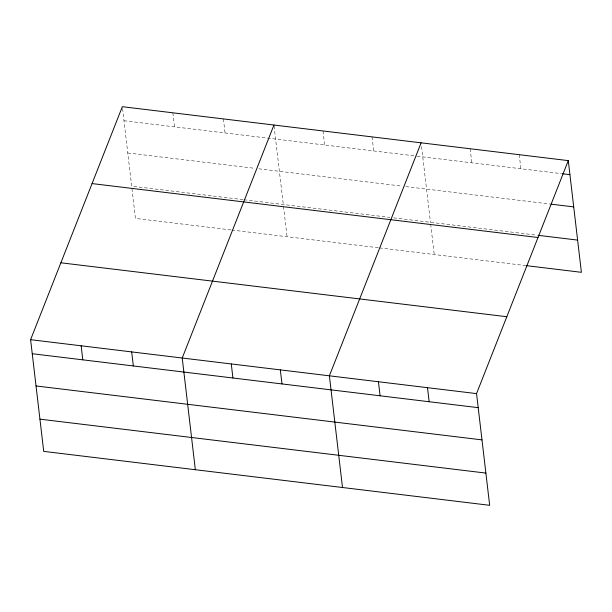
<?xml version="1.0" encoding="UTF-8"?>
<svg xmlns="http://www.w3.org/2000/svg" width="612" height="612" viewBox="0 0 612 612"><rect width="100%" height="100%" fill="white"/><g stroke="black" fill="none" stroke-linecap="round" stroke-linejoin="round"><path stroke-width="0.46" stroke-dasharray="3.06 2.29" d="M123.976 120.74L416.16 156.075M417.109 156.19L561.441 173.647M127.763 152.969L255.051 168.361M258.8 168.813L402.023 186.132M405.794 186.591L550.127 204.041M243.041 199.634L131.664 186.17L122.438 107.628M243.981 199.749L389.89 217.398M393.661 217.849L537.053 235.192M230.915 229.936L135.451 218.392L131.886 188.068M231.856 230.051L378.576 247.791M379.524 247.906L525.739 265.593M519.221 154.691L520.873 168.736M470.169 148.754L471.821 162.807M421.553 146.574L430.45 222.301M430.672 224.199L434.237 254.523M372.058 136.889L373.71 150.942M323.006 130.96L324.658 145.013M274.061 125.965L283.287 204.5M283.509 206.397L287.074 236.729M223.411 118.919L225.063 132.965M172.867 112.807L174.519 126.852"/><path stroke-width="0.92" d="M568.28 160.619L476.549 393.608L489.669 505.305L43.72 451.381L30.6 339.683L122.331 106.695L568.28 160.619L581.4 272.317L526.687 265.7M273.954 125.032L182.223 358.012L195.343 469.718M421.117 142.826L329.386 375.814L342.506 487.512M562.382 173.754L569.933 174.672M551.075 204.156L573.712 206.894M537.994 235.306L577.613 240.095M92.06 183.577L538.009 237.51M60.871 262.793L506.82 316.725M30.6 339.683L476.549 393.608M32.252 353.728L478.202 407.661M36.039 385.958L481.988 439.883M39.933 419.159L485.882 473.084M427.497 387.679L429.142 401.724M378.438 381.743L380.09 395.796M280.334 369.877L281.979 383.931M231.275 363.949L232.927 377.994M131.679 351.908L133.332 365.953M81.144 345.795L82.788 359.841"/></g></svg>
